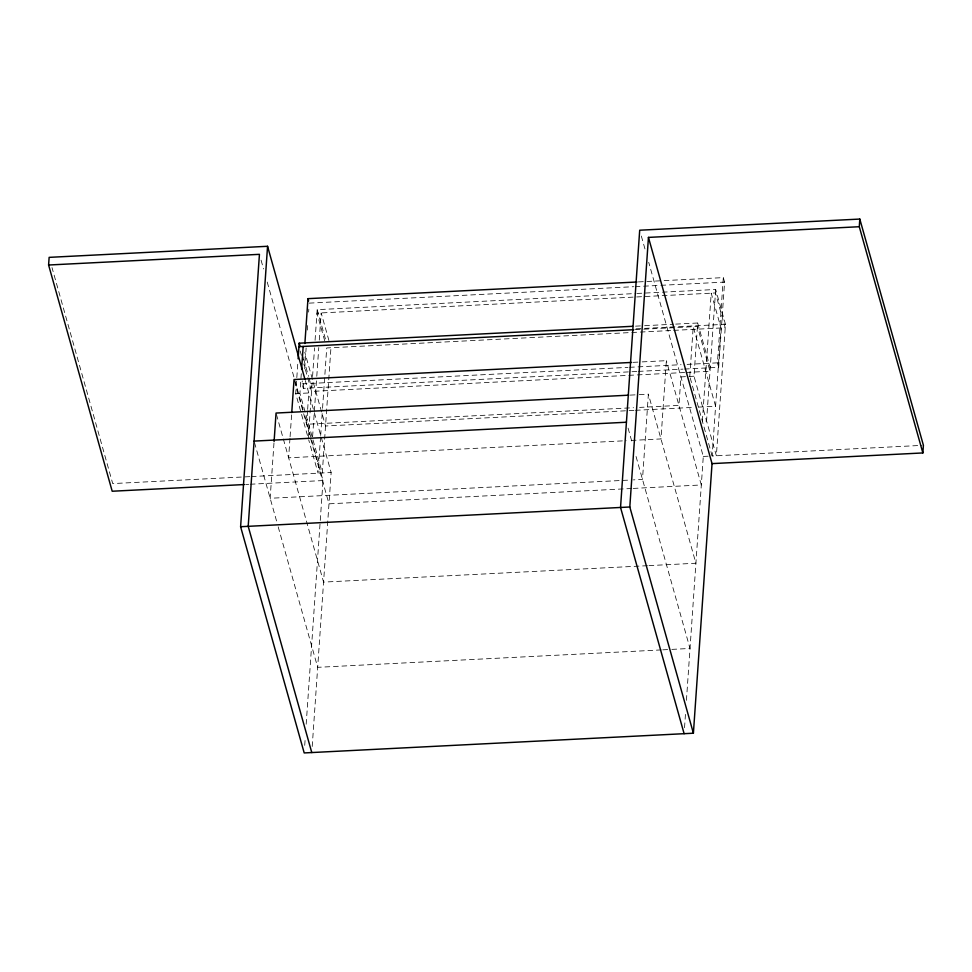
<?xml version="1.0" encoding="UTF-8"?>
<svg xmlns="http://www.w3.org/2000/svg" width="972" height="972" viewBox="0 0 972 972"><rect width="100%" height="100%" fill="white"/><g stroke="black" fill="none" stroke-linecap="round" stroke-linejoin="round"><path stroke-width="0.73" stroke-dasharray="4.86 3.65" d="M273.983 442.953L270.155 498.272L631.897 479.949M289.984 438.226L288.635 457.8L626.15 440.705M290.081 436.72L291.649 414.145M307.48 435.492L295.707 393.624L297.809 363.334M301.284 373.722L299.923 393.417L322.291 472.963L330.942 347.733M636.83 371.474L303.337 388.363L302.085 383.891L302.292 380.903M303.738 359.968L303.944 356.979M303.337 388.363L303.859 380.89M304.686 368.923L306.131 347.988M307.371 330.055L307.687 325.559M308.61 312.109L308.817 309.12M307.541 410.852L306.617 424.278L633.55 407.718M307.65 409.37L308.78 392.967L295.707 393.624M308.294 438.372L312.462 378.023M312.571 376.516L314.551 347.842M315.074 340.297L317.188 309.667L635.36 293.544M312.607 436.659L316.69 377.658M316.787 376.298L318.767 347.551M319.29 340.091L321.161 312.935L328.913 340.479M320.578 436.963L318.075 473.182L308.695 439.83M320.675 435.456L322.449 409.807M322.558 408.301L326.726 347.952L672.612 330.431M304.722 745.366L305.244 737.797M306.18 724.189L323.02 480.557L304.151 413.416M312.206 746.496L331.148 472.514L305.293 380.562M639.309 394.644L648.385 394.182L642.492 479.415L633.416 479.876M642.164 361.888L666.379 360.661L660.972 438.931L627.669 440.62M689.78 376.443L693.218 326.689L715.586 406.247L695.928 407.244M636.879 293.471L715.671 289.486L725.452 324.284L716.364 455.783L693.996 376.225L697.677 323.008L674.945 324.15M684.531 727.712L685.479 713.995M686.426 700.362L703.291 456.439L648.725 262.331M715.671 289.486L706.571 420.973L702.355 421.192L711.212 293.167L720.993 327.977L712.148 455.99L921.893 445.37M684.495 369.056L718.685 367.319L717.433 362.848L723.326 277.615L662.685 280.689M718.685 367.319L724.577 282.099L723.326 277.615M638.434 281.916L661.167 280.774M309.23 303.13L633.623 286.704M635.141 286.631L659.393 285.404M660.911 285.318L724.577 282.099M635.554 326.155L643.136 325.766M644.643 325.693L673.438 324.235M636.053 328.815L725.452 324.284M635.311 329.63L697.434 326.483L710.01 371.231L685.77 372.458M673.693 330.371L725.209 327.758L715.428 292.961L316.945 313.142L324.684 340.698M633.076 362.349L640.645 361.973M302.085 383.891L627.997 367.38M629.516 367.307L681.056 364.694M687.119 364.378L717.433 362.848M638.349 371.389L682.988 369.129M684.628 372.519L311.538 391.412L303.823 363.99M693.996 376.225L680.922 376.893L678.954 405.409L639.6 407.402M630.221 395.106L637.79 394.729M633.938 410.378L325.535 426.003L304.795 352.228M635.457 410.305L694.421 407.317M249.804 476.632L112.716 483.582L52.002 267.579M251.311 476.559L331.148 472.514M703.291 456.439L710.824 456.062M245.673 484.469L248.698 484.323M250.217 484.238L323.02 480.557M631.691 488.491L328.986 503.824L310.275 437.291M633.209 488.418L701.31 484.967L666.379 360.661M647.474 565.692L323.567 582.094L276.461 414.509M648.98 565.607L695.903 563.238L648.385 394.182M661.252 649.916L317.674 667.327L277.47 524.285M662.77 649.843L670.34 649.454M671.846 649.381L690.011 648.458L635.445 454.349M697.677 323.008L710.253 367.756M690.193 377.889L712.148 455.99M641.338 236.05L645.031 249.184M628.07 428.081L632.164 442.673M317.188 309.667L325.742 340.115M303.665 359.069L308.525 376.383M308.938 377.829L311.781 387.937M300.178 351.001L301.393 355.327M261.079 260.168L263.534 268.928M267.227 282.062L303.738 411.958M294.443 380.975L309.886 435.893M254.494 442.564L277.129 523.045"/><path stroke-width="1.46" d="M244.154 484.554L112.193 491.237L48.6 265.016L49.135 257.361L267.555 246.293L304.892 379.104M712.039 463.62L922.865 452.94L859.284 226.719L648.446 237.399L712.039 463.62L693.401 733.216L304.2 752.936L240.606 526.715L259.439 254.336L48.6 265.016M267.555 246.293L248.2 526.326L311.781 752.547M274.092 441.458L276.048 413.051L628.714 395.179M291.746 412.638L294.042 379.53L631.569 362.435M298.125 358.79L299.194 343.189L632.529 326.3M301.599 369.178L303.179 346.457M304.88 343.517L307.978 298.659L636.915 282.002M693.401 733.216L629.807 506.995L648.446 237.399M859.284 226.719L859.807 219.065L639.697 230.218L620.537 507.469L684.118 733.69M922.865 452.94L923.4 445.285L859.807 219.065M298.963 346.664L633.805 329.702M254.093 441.094L626.43 422.237M240.606 526.715L629.807 506.995M307.978 298.659L308.61 300.895M299.194 343.189L300.008 346.081"/></g></svg>
